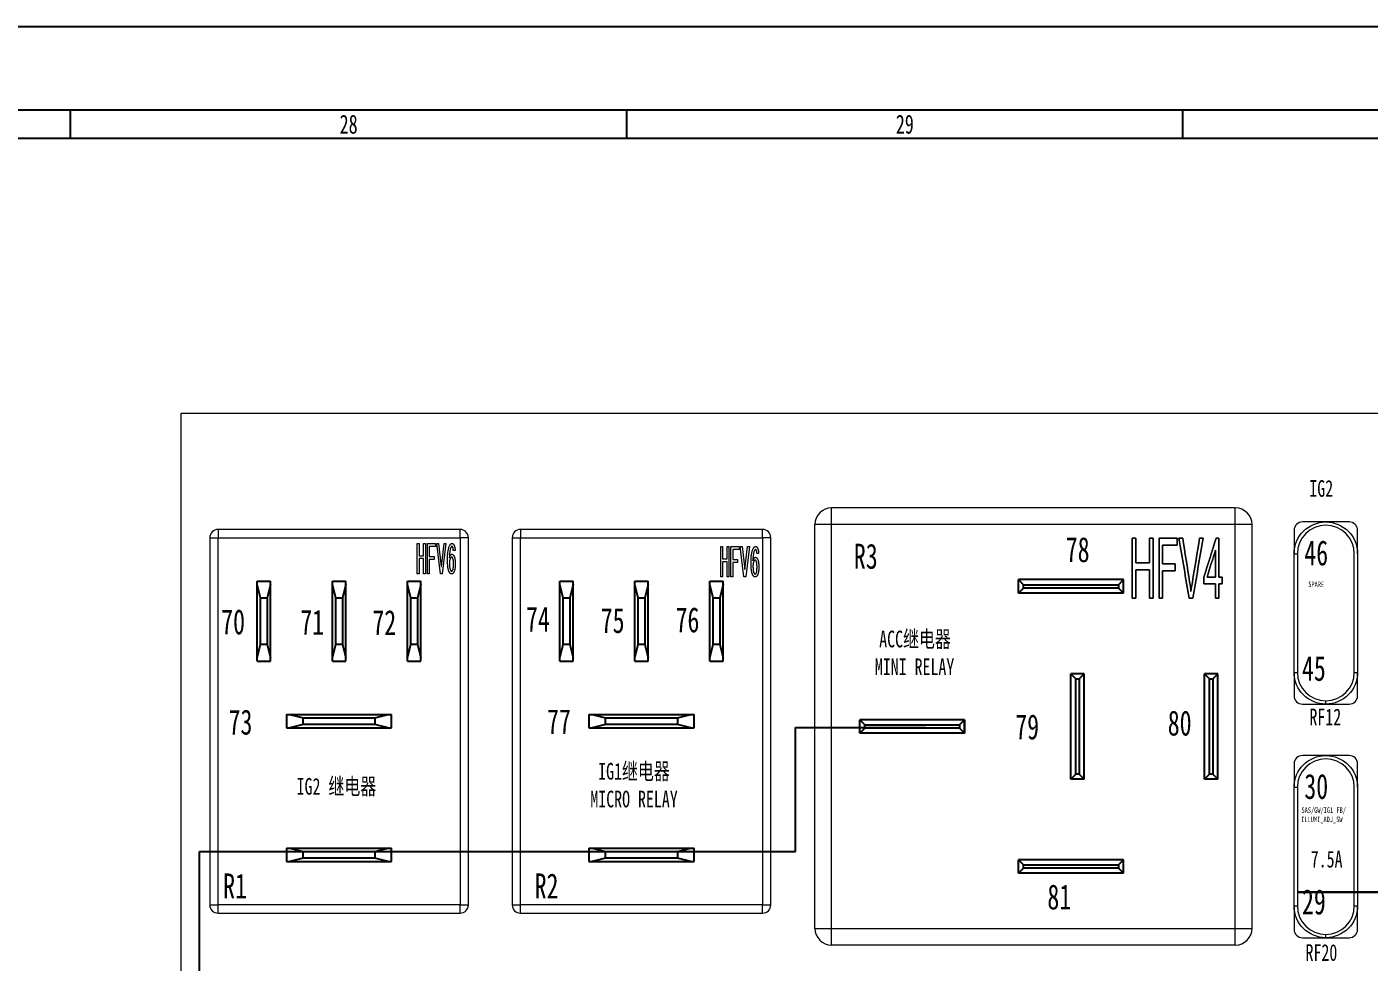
# Model space of a CAD drawing. Header units: inches. Extents: x 47316 to 59086, y 3141 to 11743.
# Drawn here: x 52960.1 to 53201.4, y 8905.3 to 9073.5 of the extents above; entities that cross this region are included whole.
import ezdxf

# ---------------------------------------------------------------- set-up
doc = ezdxf.new("R2010")
doc.units = ezdxf.units.IN
doc.header["$MEASUREMENT"] = 0
doc.layers.add('1', color=1, linetype='Continuous')
doc.styles.add('MtX_FangSong_GB2312', font='')
doc.styles.add('MtX_NSimSun', font='')
doc.styles.add('MtX_SimSun', font='')
doc.styles.add('MtX_SimSun_1_2', font='')
doc.styles.get('MtX_FangSong_GB2312').set_extended_font_data('FangSong_GB2312')
doc.styles.get('MtX_NSimSun').set_extended_font_data('NSimSun')
doc.styles.get('MtX_SimSun').set_extended_font_data('SimSun')
doc.styles.get('MtX_SimSun_1_2').set_extended_font_data('SimSun', bold=True)

msp = doc.modelspace()

# ---------------------------------------------------------------- linework, layer by layer
at = {"color": 0, "lineweight": -2}
for p, q in [((56191.93, 9073.45), (50247.93, 9073.45)), ((56067.93, 9058.45), (50267.93, 9058.45)), ((52967.93, 9053.45), (52967.93, 9058.45)), ((53067.93, 9053.45), (53067.93, 9058.45)), ((53167.93, 9053.45), (53167.93, 9058.45)), ((50267.93, 9053.45), (56171.93, 9053.45))]:
    msp.add_line(p, q, dxfattribs=at)
at = {"color": 0, "linetype": 'ByBlock', "lineweight": 18}
for p, q in [((52987.82, 9003.99), (53353.82, 9003.99)), ((52987.82, 8802.99), (52987.82, 9003.99)), ((53177.34, 8986.94), (53104.74, 8986.94)), ((53104.74, 8908.34), (53104.74, 8986.94)), ((53177.34, 8908.34), (53177.34, 8986.94)), ((52994.46, 8983.07), (52994.46, 8981.57)), ((53037.96, 8983.07), (52994.46, 8983.07)), ((53037.96, 8981.57), (53037.96, 8983.07)), ((53048.83, 8983.07), (53048.83, 8981.57)), ((53092.33, 8983.07), (53048.83, 8983.07)), ((53092.33, 8981.57), (53092.33, 8983.07)), ((53180.34, 8983.94), (53101.74, 8983.94)), ((53101.74, 8911.34), (53101.74, 8983.94)), ((53180.34, 8911.34), (53180.34, 8983.94)), ((53187.9, 8982.92), (53187.9, 8978.7)), ((53193.61, 8984.42), (53189.4, 8984.42)), ((53197.83, 8984.42), (53193.61, 8984.42)), ((53199.33, 8978.7), (53199.33, 8982.92)), ((52992.96, 8981.57), (52992.96, 8915.57)), ((52992.96, 8981.57), (52994.46, 8981.57)), ((52994.46, 8981.57), (53037.96, 8981.57)), ((52994.46, 8915.57), (52994.46, 8981.57)), ((53037.96, 8981.57), (53037.96, 8915.57)), ((53039.46, 8981.57), (53037.96, 8981.57)), ((53039.46, 8915.57), (53039.46, 8981.57)), ((53047.33, 8981.57), (53047.33, 8915.57)), ((53047.33, 8981.57), (53048.83, 8981.57)), ((53048.83, 8981.57), (53092.33, 8981.57)), ((53048.83, 8915.57), (53048.83, 8981.57)), ((53092.33, 8981.57), (53092.33, 8915.57)), ((53093.83, 8981.57), (53092.33, 8981.57)), ((53093.83, 8915.57), (53093.83, 8981.57)), ((53187.9, 8957.37), (53187.9, 8978.7)), ((53187.9, 8978.7), (53188.5, 8978.7)), ((53188.5, 8978.7), (53188.5, 8957.37)), ((53198.73, 8957.37), (53198.73, 8978.7)), ((53199.33, 8978.7), (53199.33, 8957.37)), ((53187.9, 8957.37), (53188.5, 8957.37)), ((53187.9, 8957.37), (53187.9, 8953.16)), ((53198.73, 8957.37), (53199.33, 8957.37)), ((53199.33, 8953.16), (53199.33, 8957.37)), ((53189.4, 8951.66), (53193.61, 8951.66)), ((53193.61, 8951.66), (53193.61, 8952.26)), ((53193.61, 8951.66), (53197.83, 8951.66)), ((53193.61, 8942.42), (53189.4, 8942.42)), ((53197.83, 8942.42), (53193.61, 8942.42)), ((53187.9, 8940.92), (53187.9, 8936.7)), ((53199.33, 8936.7), (53199.33, 8940.92)), ((53187.9, 8915.37), (53187.9, 8936.7)), ((53187.9, 8936.7), (53188.5, 8936.7)), ((53188.5, 8936.7), (53188.5, 8915.37)), ((53198.73, 8915.37), (53198.73, 8936.7)), ((53199.33, 8936.7), (53199.33, 8915.37)), ((52992.96, 8915.57), (52994.46, 8915.57)), ((52994.46, 8914.07), (52994.46, 8915.57)), ((53037.96, 8915.57), (52994.46, 8915.57)), ((53037.96, 8915.57), (53039.46, 8915.57)), ((53037.96, 8914.07), (53037.96, 8915.57)), ((53047.33, 8915.57), (53048.83, 8915.57)), ((53048.83, 8914.07), (53048.83, 8915.57)), ((53092.33, 8915.57), (53048.83, 8915.57)), ((53092.33, 8915.57), (53093.83, 8915.57)), ((53092.33, 8914.07), (53092.33, 8915.57)), ((53187.9, 8915.37), (53188.5, 8915.37)), ((53187.9, 8915.37), (53187.9, 8911.16)), ((53198.73, 8915.37), (53199.33, 8915.37)), ((53199.33, 8911.16), (53199.33, 8915.37)), ((52994.46, 8914.07), (53037.96, 8914.07)), ((53048.83, 8914.07), (53092.33, 8914.07)), ((53101.74, 8911.34), (53180.34, 8911.34)), ((53193.61, 8909.66), (53193.61, 8910.26)), ((53177.34, 8908.34), (53104.74, 8908.34)), ((53189.4, 8909.66), (53193.61, 8909.66)), ((53193.61, 8909.66), (53197.83, 8909.66))]:
    msp.add_line(p, q, dxfattribs=at)
at = {"color": 0, "linetype": 'Continuous'}
for p, q in [((53001.51, 8973.77), (53003.91, 8973.77)), ((53001.51, 8959.37), (53001.51, 8973.77)), ((53002.11, 8970.77), (53001.51, 8973.17)), ((53003.91, 8973.17), (53003.31, 8970.77)), ((53003.91, 8959.37), (53003.91, 8973.77)), ((53015.01, 8973.77), (53017.41, 8973.77)), ((53015.01, 8959.37), (53015.01, 8973.77)), ((53015.61, 8970.77), (53015.01, 8973.17)), ((53017.41, 8973.17), (53016.81, 8970.77)), ((53017.41, 8959.37), (53017.41, 8973.77)), ((53028.51, 8973.77), (53030.91, 8973.77)), ((53028.51, 8959.37), (53028.51, 8973.77)), ((53029.11, 8970.77), (53028.51, 8973.17)), ((53030.91, 8973.17), (53030.31, 8970.77)), ((53030.91, 8959.37), (53030.91, 8973.77)), ((53055.88, 8973.77), (53058.28, 8973.77)), ((53055.88, 8959.37), (53055.88, 8973.77)), ((53056.48, 8970.77), (53055.88, 8973.17)), ((53058.28, 8973.17), (53057.68, 8970.77)), ((53058.28, 8959.37), (53058.28, 8973.77)), ((53069.38, 8973.77), (53071.78, 8973.77)), ((53069.38, 8959.37), (53069.38, 8973.77)), ((53069.98, 8970.77), (53069.38, 8973.17)), ((53071.78, 8973.17), (53071.18, 8970.77)), ((53071.78, 8959.37), (53071.78, 8973.77)), ((53082.88, 8973.77), (53085.28, 8973.77)), ((53082.88, 8959.37), (53082.88, 8973.77)), ((53083.48, 8970.77), (53082.88, 8973.17)), ((53085.28, 8973.17), (53084.68, 8970.77)), ((53085.28, 8959.37), (53085.28, 8973.77)), ((53138.34, 8971.64), (53138.34, 8974.04)), ((53157.24, 8974.04), (53138.34, 8974.04)), ((53139.24, 8973.14), (53138.34, 8974.04)), ((53138.34, 8971.64), (53139.24, 8972.54)), ((53139.24, 8972.54), (53139.24, 8973.14)), ((53139.24, 8973.14), (53156.34, 8973.14)), ((53156.34, 8972.54), (53139.24, 8972.54)), ((53157.24, 8974.04), (53156.34, 8973.14)), ((53156.34, 8973.14), (53156.34, 8972.54)), ((53156.34, 8972.54), (53157.24, 8971.64)), ((53157.24, 8971.64), (53157.24, 8974.04)), ((53002.11, 8970.77), (53003.31, 8970.77)), ((53002.11, 8962.37), (53002.11, 8970.77)), ((53003.31, 8970.77), (53003.31, 8962.37)), ((53015.61, 8970.77), (53016.81, 8970.77)), ((53015.61, 8962.37), (53015.61, 8970.77)), ((53016.81, 8970.77), (53016.81, 8962.37)), ((53029.11, 8970.77), (53030.31, 8970.77)), ((53029.11, 8962.37), (53029.11, 8970.77)), ((53030.31, 8970.77), (53030.31, 8962.37)), ((53056.48, 8970.77), (53057.68, 8970.77)), ((53056.48, 8962.37), (53056.48, 8970.77)), ((53057.68, 8970.77), (53057.68, 8962.37)), ((53069.98, 8970.77), (53071.18, 8970.77)), ((53069.98, 8962.37), (53069.98, 8970.77)), ((53071.18, 8970.77), (53071.18, 8962.37)), ((53083.48, 8970.77), (53084.68, 8970.77)), ((53083.48, 8962.37), (53083.48, 8970.77)), ((53084.68, 8970.77), (53084.68, 8962.37)), ((53157.24, 8971.64), (53138.34, 8971.64)), ((53001.51, 8959.97), (53002.11, 8962.37)), ((53003.31, 8962.37), (53002.11, 8962.37)), ((53003.31, 8962.37), (53003.91, 8959.97)), ((53015.01, 8959.97), (53015.61, 8962.37)), ((53016.81, 8962.37), (53015.61, 8962.37)), ((53016.81, 8962.37), (53017.41, 8959.97)), ((53028.51, 8959.97), (53029.11, 8962.37)), ((53030.31, 8962.37), (53029.11, 8962.37)), ((53030.31, 8962.37), (53030.91, 8959.97)), ((53055.88, 8959.97), (53056.48, 8962.37)), ((53057.68, 8962.37), (53056.48, 8962.37)), ((53057.68, 8962.37), (53058.28, 8959.97)), ((53069.38, 8959.97), (53069.98, 8962.37)), ((53071.18, 8962.37), (53069.98, 8962.37)), ((53071.18, 8962.37), (53071.78, 8959.97)), ((53082.88, 8959.97), (53083.48, 8962.37)), ((53084.68, 8962.37), (53083.48, 8962.37)), ((53084.68, 8962.37), (53085.28, 8959.97)), ((53001.51, 8959.37), (53003.91, 8959.37)), ((53015.01, 8959.37), (53017.41, 8959.37)), ((53028.51, 8959.37), (53030.91, 8959.37)), ((53055.88, 8959.37), (53058.28, 8959.37)), ((53069.38, 8959.37), (53071.78, 8959.37)), ((53082.88, 8959.37), (53085.28, 8959.37)), ((53147.79, 8938.19), (53147.79, 8957.09)), ((53150.19, 8957.09), (53147.79, 8957.09)), ((53147.79, 8957.09), (53148.69, 8956.19)), ((53148.69, 8939.09), (53148.69, 8956.19)), ((53148.69, 8956.19), (53149.29, 8956.19)), ((53149.29, 8956.19), (53150.19, 8957.09)), ((53149.29, 8956.19), (53149.29, 8939.09)), ((53150.19, 8938.19), (53150.19, 8957.09)), ((53171.79, 8938.19), (53171.79, 8957.09)), ((53174.19, 8957.09), (53171.79, 8957.09)), ((53171.79, 8957.09), (53172.69, 8956.19)), ((53172.69, 8939.09), (53172.69, 8956.19)), ((53172.69, 8956.19), (53173.29, 8956.19)), ((53173.29, 8956.19), (53174.19, 8957.09)), ((53173.29, 8956.19), (53173.29, 8939.09)), ((53174.19, 8938.19), (53174.19, 8957.09)), ((53006.76, 8949.77), (53025.66, 8949.77)), ((53006.76, 8949.77), (53006.76, 8947.37)), ((53007.36, 8949.77), (53009.76, 8949.17)), ((53009.76, 8949.17), (53022.66, 8949.17)), ((53009.76, 8947.97), (53009.76, 8949.17)), ((53022.66, 8949.17), (53025.06, 8949.77)), ((53022.66, 8949.17), (53022.66, 8947.97)), ((53025.66, 8947.37), (53025.66, 8949.77)), ((53061.13, 8949.77), (53080.03, 8949.77)), ((53061.13, 8949.77), (53061.13, 8947.37)), ((53061.73, 8949.77), (53064.13, 8949.17)), ((53064.13, 8949.17), (53077.03, 8949.17)), ((53064.13, 8947.97), (53064.13, 8949.17)), ((53077.03, 8949.17), (53079.43, 8949.77)), ((53077.03, 8949.17), (53077.03, 8947.97)), ((53080.03, 8947.37), (53080.03, 8949.77)), ((53128.65, 8948.84), (53109.84, 8948.84)), ((53109.84, 8946.44), (53109.84, 8948.84)), ((53110.74, 8947.94), (53109.84, 8948.84)), ((53128.65, 8948.84), (53127.75, 8947.94)), ((53128.65, 8946.44), (53128.65, 8948.84)), ((53006.76, 8947.37), (53025.66, 8947.37)), ((53009.76, 8947.97), (53007.36, 8947.37)), ((53022.66, 8947.97), (53009.76, 8947.97)), ((53025.06, 8947.37), (53022.66, 8947.97)), ((53061.13, 8947.37), (53080.03, 8947.37)), ((53064.13, 8947.97), (53061.73, 8947.37)), ((53077.03, 8947.97), (53064.13, 8947.97)), ((53079.43, 8947.37), (53077.03, 8947.97)), ((53109.84, 8946.44), (53110.74, 8947.34)), ((53128.65, 8946.44), (53109.84, 8946.44)), ((53110.74, 8947.94), (53127.75, 8947.94)), ((53110.74, 8947.34), (53110.74, 8947.94)), ((53127.75, 8947.34), (53110.74, 8947.34)), ((53127.75, 8947.94), (53127.75, 8947.34)), ((53127.75, 8947.34), (53128.65, 8946.44)), ((53148.69, 8939.09), (53147.79, 8938.19)), ((53149.29, 8939.09), (53148.69, 8939.09)), ((53150.19, 8938.19), (53149.29, 8939.09)), ((53172.69, 8939.09), (53171.79, 8938.19)), ((53173.29, 8939.09), (53172.69, 8939.09)), ((53174.19, 8938.19), (53173.29, 8939.09)), ((53150.19, 8938.19), (53147.79, 8938.19)), ((53174.19, 8938.19), (53171.79, 8938.19)), ((53006.76, 8925.77), (53025.66, 8925.77)), ((53006.76, 8925.77), (53006.76, 8923.37)), ((53007.36, 8925.77), (53009.76, 8925.17)), ((53009.76, 8925.17), (53022.66, 8925.17)), ((53009.76, 8923.97), (53009.76, 8925.17)), ((53022.66, 8925.17), (53025.06, 8925.77)), ((53022.66, 8925.17), (53022.66, 8923.97)), ((53025.66, 8923.37), (53025.66, 8925.77)), ((53061.13, 8925.77), (53080.03, 8925.77)), ((53061.13, 8925.77), (53061.13, 8923.37)), ((53061.73, 8925.77), (53064.13, 8925.17)), ((53064.13, 8925.17), (53077.03, 8925.17)), ((53064.13, 8923.97), (53064.13, 8925.17)), ((53077.03, 8925.17), (53079.43, 8925.77)), ((53077.03, 8925.17), (53077.03, 8923.97)), ((53080.03, 8923.37), (53080.03, 8925.77)), ((53006.76, 8923.37), (53025.66, 8923.37)), ((53009.76, 8923.97), (53007.36, 8923.37)), ((53022.66, 8923.97), (53009.76, 8923.97)), ((53025.06, 8923.37), (53022.66, 8923.97)), ((53061.13, 8923.37), (53080.03, 8923.37)), ((53064.13, 8923.97), (53061.73, 8923.37)), ((53077.03, 8923.97), (53064.13, 8923.97)), ((53079.43, 8923.37), (53077.03, 8923.97)), ((53157.24, 8923.64), (53138.34, 8923.64)), ((53138.34, 8921.24), (53138.34, 8923.64)), ((53139.24, 8922.74), (53138.34, 8923.64)), ((53138.34, 8921.24), (53139.24, 8922.14)), ((53139.24, 8922.74), (53156.34, 8922.74)), ((53139.24, 8922.14), (53139.24, 8922.74)), ((53156.34, 8922.14), (53139.24, 8922.14)), ((53157.24, 8923.64), (53156.34, 8922.74)), ((53156.34, 8922.74), (53156.34, 8922.14)), ((53156.34, 8922.14), (53157.24, 8921.24)), ((53157.24, 8921.24), (53157.24, 8923.64)), ((53157.24, 8921.24), (53138.34, 8921.24))]:
    msp.add_line(p, q, dxfattribs=at)
at = {"color": 0}
for p, q in [((53128.65, 8948.84), (53128.65, 8946.44)), ((53098.27, 8925.16), (53098.27, 8947.48)), ((53098.27, 8947.48), (53121.68, 8947.48)), ((52991.09, 8856.39), (52991.09, 8925.16)), ((52991.09, 8925.16), (53098.27, 8925.16))]:
    msp.add_line(p, q, dxfattribs=at)
at = {"color": 0, "lineweight": 30}
msp.add_line((53188.5, 8917.86), (53301.24, 8917.87), dxfattribs=at)
at = {"color": 0, "linetype": 'ByBlock', "lineweight": 18}
for centre, radius, start, end in [((53104.74, 8983.94), 3, 90, 180), ((53177.34, 8983.94), 3, 0, 90), ((52994.46, 8981.57), 1.5, 90, 180), ((53037.96, 8981.57), 1.5, 0, 90), ((53048.83, 8981.57), 1.5, 90, 180), ((53092.33, 8981.57), 1.5, 0, 90), ((53189.4, 8982.92), 1.5, 90, 180), ((53193.61, 8978.7), 5.12, 0, 180), ((53197.83, 8982.92), 1.5, 0, 90), ((53193.61, 8957.37), 5.12, 180, 270), ((53193.61, 8957.37), 5.12, 270, 0), ((53189.4, 8953.16), 1.5, 180, 270), ((53197.83, 8953.16), 1.5, 270, 0), ((53189.4, 8940.92), 1.5, 90, 180), ((53193.61, 8936.7), 5.12, 0, 180), ((53197.83, 8940.92), 1.5, 0, 90), ((52994.46, 8915.57), 1.5, 180, 270), ((53037.96, 8915.57), 1.5, 270, 0), ((53048.83, 8915.57), 1.5, 180, 270), ((53092.33, 8915.57), 1.5, 270, 0), ((53193.61, 8915.37), 5.12, 180, 270), ((53193.61, 8915.37), 5.12, 270, 0), ((53104.74, 8911.34), 3, 180, 270), ((53177.34, 8911.34), 3, 270, 0), ((53189.4, 8911.16), 1.5, 180, 270), ((53197.83, 8911.16), 1.5, 270, 0)]:
    msp.add_arc(centre, radius, start, end, dxfattribs=at)
at = {"color": 0, "linetype": 'ByBlock', "lineweight": 18, "extrusion": (0, 0, -1)}
for centre, start, end in [((-53193.61, 8978.7), 0, 180), ((-53193.61, 8957.37), 270, 0), ((-53193.61, 8957.37), 180, 270), ((-53193.61, 8936.7), 0, 180), ((-53193.61, 8915.37), 270, 0), ((-53193.61, 8915.37), 180, 270)]:
    msp.add_arc(centre, 5.71, start, end, dxfattribs=at)
at = {"layer": '1', "color": 255, "linetype": 'Continuous', "lineweight": 13}
for p, q in [((53030.26, 8975.06), (53030.26, 8980.54)), ((53030.26, 8980.54), (53030.6, 8980.54)), ((53030.6, 8980.54), (53030.6, 8978.35)), ((53031.39, 8980.54), (53031.72, 8980.54)), ((53031.39, 8978.35), (53031.39, 8980.54)), ((53031.72, 8980.54), (53031.72, 8975.06)), ((53032.08, 8975.06), (53032.08, 8980.54)), ((53032.08, 8980.54), (53033.56, 8980.54)), ((53033.56, 8980.01), (53032.41, 8980.01)), ((53032.41, 8980.01), (53032.41, 8978.18)), ((53033.56, 8980.54), (53033.56, 8980.01)), ((53034.43, 8975.06), (53033.77, 8980.54)), ((53033.77, 8980.54), (53034.1, 8980.54)), ((53034.1, 8980.54), (53034.57, 8976.38)), ((53034.6, 8976.38), (53035.08, 8980.54)), ((53035.4, 8980.54), (53034.74, 8975.06)), ((53035.08, 8980.54), (53035.4, 8980.54)), ((53084.83, 8974.52), (53084.83, 8980)), ((53084.83, 8980), (53085.17, 8980)), ((53085.17, 8980), (53085.17, 8977.81)), ((53085.96, 8980), (53086.29, 8980)), ((53085.96, 8977.81), (53085.96, 8980)), ((53086.29, 8980), (53086.29, 8974.52)), ((53086.65, 8974.52), (53086.65, 8980)), ((53086.65, 8980), (53088.13, 8980)), ((53088.13, 8980), (53088.13, 8979.47)), ((53089, 8974.52), (53088.34, 8980)), ((53088.34, 8980), (53088.67, 8980)), ((53088.67, 8980), (53089.14, 8975.84)), ((53089.17, 8975.84), (53089.65, 8980)), ((53089.97, 8980), (53089.31, 8974.52)), ((53089.65, 8980), (53089.97, 8980)), ((53030.6, 8978.35), (53031.39, 8978.35)), ((53031.39, 8977.82), (53030.6, 8977.82)), ((53030.6, 8977.82), (53030.6, 8975.06)), ((53031.39, 8975.06), (53031.39, 8977.82)), ((53032.41, 8978.18), (53033.28, 8978.18)), ((53032.41, 8977.65), (53032.41, 8975.06)), ((53033.28, 8977.65), (53032.41, 8977.65)), ((53033.28, 8978.18), (53033.28, 8977.65)), ((53037.08, 8979.28), (53036.75, 8979.28)), ((53085.17, 8977.81), (53085.96, 8977.81)), ((53085.96, 8977.27), (53085.17, 8977.27)), ((53085.17, 8977.27), (53085.17, 8974.52)), ((53085.96, 8974.52), (53085.96, 8977.27)), ((53088.13, 8979.47), (53086.98, 8979.47)), ((53086.98, 8979.47), (53086.98, 8977.64)), ((53086.98, 8977.64), (53087.85, 8977.64)), ((53087.85, 8977.64), (53087.85, 8977.1)), ((53091.64, 8978.73), (53091.32, 8978.73)), ((53030.6, 8975.06), (53030.26, 8975.06)), ((53031.72, 8975.06), (53031.39, 8975.06)), ((53032.41, 8975.06), (53032.08, 8975.06)), ((53034.74, 8975.06), (53034.43, 8975.06)), ((53034.57, 8976.38), (53034.6, 8976.38)), ((53086.98, 8977.1), (53086.98, 8974.52)), ((53087.85, 8977.1), (53086.98, 8977.1)), ((53089.14, 8975.84), (53089.17, 8975.84)), ((53085.17, 8974.52), (53084.83, 8974.52)), ((53086.29, 8974.52), (53085.96, 8974.52)), ((53086.98, 8974.52), (53086.65, 8974.52)), ((53089.31, 8974.52), (53089, 8974.52))]:
    msp.add_line(p, q, dxfattribs=at)
for points, knots in [([(53035.7, 8977.73), (53035.7, 8977.87), (53035.7, 8978.13), (53035.72, 8978.5), (53035.75, 8978.85), (53035.8, 8979.17), (53035.85, 8979.47), (53035.92, 8979.74), (53036, 8979.99), (53036.07, 8980.13), (53036.11, 8980.21)], [0, 0, 0, 0, 0.159042, 0.30756, 0.446124, 0.57506, 0.694235, 0.804553, 0.906301, 1, 1, 1, 1]), ([(53036.32, 8979.84), (53036.3, 8979.8), (53036.25, 8979.7), (53036.2, 8979.54), (53036.16, 8979.34), (53036.12, 8979.12), (53036.09, 8978.87), (53036.06, 8978.59), (53036.04, 8978.29), (53036.03, 8978.07), (53036.02, 8977.96)], [0, 0, 0, 0, 0.076178, 0.165002, 0.268176, 0.385173, 0.516771, 0.66309, 0.823784, 1, 1, 1, 1]), ([(53036.11, 8980.21), (53036.12, 8980.23), (53036.15, 8980.28), (53036.19, 8980.35), (53036.24, 8980.41), (53036.29, 8980.46), (53036.35, 8980.5), (53036.41, 8980.52), (53036.47, 8980.54), (53036.51, 8980.54), (53036.53, 8980.54)], [0, 0, 0, 0, 0.158634, 0.303547, 0.435715, 0.558497, 0.67301, 0.78415, 0.891827, 1, 1, 1, 1]), ([(53036.51, 8980.01), (53036.5, 8980.01), (53036.46, 8980), (53036.4, 8979.97), (53036.36, 8979.91), (53036.33, 8979.87), (53036.32, 8979.84)], [0, 0, 0, 0, 0.202434, 0.422078, 0.684638, 1, 1, 1, 1]), ([(53036.65, 8979.9), (53036.64, 8979.91), (53036.63, 8979.94), (53036.59, 8979.98), (53036.56, 8980.01), (53036.53, 8980.01), (53036.51, 8980.01)], [0, 0, 0, 0, 0.303691, 0.560441, 0.782113, 1, 1, 1, 1]), ([(53036.53, 8980.54), (53036.55, 8980.54), (53036.58, 8980.54), (53036.63, 8980.53), (53036.68, 8980.51), (53036.72, 8980.48), (53036.76, 8980.44), (53036.8, 8980.4), (53036.83, 8980.35), (53036.85, 8980.31), (53036.87, 8980.29)], [0, 0, 0, 0, 0.114864, 0.227641, 0.339617, 0.456273, 0.577157, 0.707931, 0.847275, 1, 1, 1, 1]), ([(53036.75, 8979.28), (53036.75, 8979.31), (53036.75, 8979.38), (53036.75, 8979.47), (53036.74, 8979.56), (53036.73, 8979.64), (53036.72, 8979.72), (53036.7, 8979.78), (53036.68, 8979.84), (53036.66, 8979.88), (53036.65, 8979.9)], [0, 0, 0, 0, 0.161643, 0.311959, 0.450983, 0.580904, 0.699954, 0.80876, 0.908391, 1, 1, 1, 1]), ([(53036.87, 8980.29), (53036.88, 8980.26), (53036.91, 8980.19), (53036.96, 8980.08), (53036.99, 8979.96), (53037.02, 8979.84), (53037.04, 8979.71), (53037.06, 8979.57), (53037.07, 8979.43), (53037.07, 8979.33), (53037.08, 8979.28)], [0, 0, 0, 0, 0.107762, 0.218756, 0.335435, 0.456626, 0.583635, 0.715641, 0.854978, 1, 1, 1, 1]), ([(53090.27, 8977.19), (53090.27, 8977.32), (53090.27, 8977.58), (53090.29, 8977.96), (53090.32, 8978.31), (53090.37, 8978.63), (53090.42, 8978.93), (53090.49, 8979.2), (53090.57, 8979.44), (53090.64, 8979.59), (53090.68, 8979.66)], [0, 0, 0, 0, 0.159042, 0.30756, 0.446124, 0.57506, 0.694235, 0.804553, 0.906301, 1, 1, 1, 1]), ([(53090.68, 8979.66), (53090.69, 8979.69), (53090.72, 8979.74), (53090.76, 8979.81), (53090.81, 8979.87), (53090.86, 8979.92), (53090.92, 8979.95), (53090.98, 8979.98), (53091.04, 8980), (53091.08, 8980), (53091.1, 8980)], [0, 0, 0, 0, 0.158634, 0.303547, 0.435715, 0.558497, 0.67301, 0.78415, 0.891827, 1, 1, 1, 1]), ([(53091.1, 8980), (53091.11, 8980), (53091.15, 8980), (53091.2, 8979.99), (53091.24, 8979.96), (53091.29, 8979.94), (53091.33, 8979.9), (53091.37, 8979.86), (53091.4, 8979.8), (53091.42, 8979.77), (53091.43, 8979.75)], [0, 0, 0, 0, 0.114864, 0.227641, 0.339617, 0.456273, 0.577157, 0.707931, 0.847275, 1, 1, 1, 1]), ([(53091.43, 8979.75), (53091.45, 8979.71), (53091.48, 8979.64), (53091.52, 8979.53), (53091.56, 8979.42), (53091.59, 8979.29), (53091.61, 8979.16), (53091.63, 8979.03), (53091.64, 8978.88), (53091.64, 8978.78), (53091.64, 8978.73)], [0, 0, 0, 0, 0.107762, 0.218756, 0.335435, 0.456626, 0.583635, 0.715641, 0.854978, 1, 1, 1, 1]), ([(53035.99, 8975.46), (53035.98, 8975.48), (53035.96, 8975.54), (53035.92, 8975.62), (53035.89, 8975.72), (53035.86, 8975.82), (53035.84, 8975.93), (53035.81, 8976.06), (53035.79, 8976.18), (53035.77, 8976.32), (53035.75, 8976.47), (53035.74, 8976.62), (53035.73, 8976.79), (53035.72, 8976.96), (53035.71, 8977.14), (53035.7, 8977.33), (53035.7, 8977.53), (53035.7, 8977.66), (53035.7, 8977.73)], [0, 0, 0, 0, 0.037089, 0.077318, 0.120903, 0.167121, 0.217154, 0.270417, 0.327506, 0.387571, 0.451538, 0.518943, 0.589862, 0.664764, 0.743216, 0.824783, 0.91082, 1, 1, 1, 1]), ([(53036.02, 8977.96), (53036.04, 8978.01), (53036.07, 8978.1), (53036.12, 8978.24), (53036.18, 8978.35), (53036.23, 8978.44), (53036.3, 8978.51), (53036.36, 8978.56), (53036.43, 8978.6), (53036.48, 8978.6), (53036.5, 8978.6)], [0, 0, 0, 0, 0.188402, 0.354694, 0.499677, 0.627283, 0.73742, 0.832378, 0.918336, 1, 1, 1, 1]), ([(53036.22, 8977.9), (53036.21, 8977.87), (53036.18, 8977.81), (53036.14, 8977.72), (53036.11, 8977.62), (53036.09, 8977.51), (53036.07, 8977.39), (53036.06, 8977.27), (53036.05, 8977.14), (53036.05, 8977.05), (53036.05, 8977)], [0, 0, 0, 0, 0.103989, 0.21317, 0.328129, 0.449132, 0.575966, 0.709866, 0.851076, 1, 1, 1, 1]), ([(53036.44, 8978.1), (53036.42, 8978.1), (53036.38, 8978.09), (53036.32, 8978.05), (53036.26, 8977.98), (53036.24, 8977.93), (53036.22, 8977.9)], [0, 0, 0, 0, 0.199844, 0.419038, 0.680078, 1, 1, 1, 1]), ([(53036.64, 8977.93), (53036.63, 8977.95), (53036.6, 8978), (53036.55, 8978.06), (53036.5, 8978.09), (53036.46, 8978.1), (53036.44, 8978.1)], [0, 0, 0, 0, 0.315362, 0.577922, 0.797566, 1, 1, 1, 1]), ([(53036.5, 8978.6), (53036.52, 8978.6), (53036.55, 8978.6), (53036.6, 8978.58), (53036.65, 8978.56), (53036.7, 8978.52), (53036.75, 8978.47), (53036.8, 8978.41), (53036.84, 8978.34), (53036.87, 8978.29), (53036.88, 8978.27)], [0, 0, 0, 0, 0.098071, 0.198084, 0.302914, 0.415724, 0.541317, 0.678783, 0.831464, 1, 1, 1, 1]), ([(53036.78, 8976.89), (53036.78, 8976.95), (53036.78, 8977.07), (53036.77, 8977.23), (53036.76, 8977.39), (53036.75, 8977.52), (53036.73, 8977.65), (53036.7, 8977.75), (53036.68, 8977.85), (53036.65, 8977.9), (53036.64, 8977.93)], [0, 0, 0, 0, 0.172427, 0.331159, 0.475411, 0.606298, 0.724053, 0.828031, 0.919663, 1, 1, 1, 1]), ([(53036.88, 8978.27), (53036.9, 8978.23), (53036.94, 8978.14), (53036.98, 8978.01), (53037.02, 8977.86), (53037.05, 8977.69), (53037.08, 8977.51), (53037.09, 8977.32), (53037.1, 8977.11), (53037.1, 8976.96), (53037.1, 8976.89)], [0, 0, 0, 0, 0.0931, 0.194668, 0.304697, 0.423715, 0.552237, 0.691198, 0.840133, 1, 1, 1, 1]), ([(53090.89, 8979.3), (53090.87, 8979.25), (53090.82, 8979.16), (53090.77, 8978.99), (53090.73, 8978.8), (53090.69, 8978.58), (53090.66, 8978.33), (53090.63, 8978.05), (53090.61, 8977.74), (53090.6, 8977.53), (53090.59, 8977.41)], [0, 0, 0, 0, 0.076178, 0.165002, 0.268176, 0.385173, 0.516771, 0.66309, 0.823784, 1, 1, 1, 1]), ([(53090.59, 8977.41), (53090.61, 8977.46), (53090.64, 8977.56), (53090.69, 8977.69), (53090.75, 8977.8), (53090.8, 8977.9), (53090.87, 8977.97), (53090.93, 8978.02), (53091, 8978.05), (53091.05, 8978.06), (53091.07, 8978.06)], [0, 0, 0, 0, 0.188402, 0.354694, 0.499677, 0.627283, 0.73742, 0.832378, 0.918336, 1, 1, 1, 1]), ([(53090.79, 8977.36), (53090.77, 8977.33), (53090.75, 8977.27), (53090.71, 8977.17), (53090.68, 8977.07), (53090.66, 8976.96), (53090.64, 8976.85), (53090.63, 8976.72), (53090.62, 8976.59), (53090.62, 8976.5), (53090.62, 8976.46)], [0, 0, 0, 0, 0.103989, 0.21317, 0.328129, 0.449132, 0.575966, 0.709866, 0.851076, 1, 1, 1, 1]), ([(53091.01, 8977.55), (53090.99, 8977.55), (53090.95, 8977.55), (53090.89, 8977.5), (53090.83, 8977.44), (53090.8, 8977.39), (53090.79, 8977.36)], [0, 0, 0, 0, 0.199844, 0.419038, 0.680078, 1, 1, 1, 1]), ([(53091.08, 8979.47), (53091.06, 8979.46), (53091.03, 8979.46), (53090.97, 8979.42), (53090.92, 8979.37), (53090.9, 8979.32), (53090.89, 8979.3)], [0, 0, 0, 0, 0.202434, 0.422078, 0.684638, 1, 1, 1, 1]), ([(53091.21, 8977.38), (53091.2, 8977.41), (53091.17, 8977.46), (53091.12, 8977.51), (53091.07, 8977.55), (53091.03, 8977.55), (53091.01, 8977.55)], [0, 0, 0, 0, 0.315362, 0.577922, 0.797566, 1, 1, 1, 1]), ([(53091.07, 8978.06), (53091.09, 8978.06), (53091.12, 8978.06), (53091.17, 8978.04), (53091.22, 8978.01), (53091.27, 8977.98), (53091.32, 8977.93), (53091.36, 8977.87), (53091.41, 8977.8), (53091.43, 8977.75), (53091.45, 8977.72)], [0, 0, 0, 0, 0.098071, 0.198084, 0.302914, 0.415724, 0.541317, 0.678783, 0.831464, 1, 1, 1, 1]), ([(53091.22, 8979.35), (53091.21, 8979.37), (53091.2, 8979.4), (53091.16, 8979.44), (53091.12, 8979.46), (53091.1, 8979.46), (53091.08, 8979.47)], [0, 0, 0, 0, 0.303691, 0.560441, 0.782113, 1, 1, 1, 1]), ([(53091.35, 8976.34), (53091.35, 8976.41), (53091.35, 8976.52), (53091.34, 8976.69), (53091.33, 8976.84), (53091.32, 8976.98), (53091.3, 8977.1), (53091.27, 8977.21), (53091.25, 8977.3), (53091.22, 8977.36), (53091.21, 8977.38)], [0, 0, 0, 0, 0.172427, 0.331159, 0.475411, 0.606298, 0.724053, 0.828031, 0.919663, 1, 1, 1, 1]), ([(53091.32, 8978.73), (53091.32, 8978.77), (53091.32, 8978.83), (53091.32, 8978.93), (53091.31, 8979.02), (53091.3, 8979.1), (53091.28, 8979.17), (53091.27, 8979.24), (53091.25, 8979.3), (53091.23, 8979.34), (53091.22, 8979.35)], [0, 0, 0, 0, 0.161643, 0.311959, 0.450983, 0.580904, 0.699954, 0.80876, 0.908391, 1, 1, 1, 1]), ([(53091.45, 8977.72), (53091.47, 8977.68), (53091.51, 8977.6), (53091.55, 8977.46), (53091.59, 8977.31), (53091.62, 8977.15), (53091.64, 8976.97), (53091.66, 8976.77), (53091.67, 8976.56), (53091.67, 8976.42), (53091.67, 8976.34)], [0, 0, 0, 0, 0.0931, 0.194668, 0.304697, 0.423715, 0.552237, 0.691198, 0.840133, 1, 1, 1, 1]), ([(53036.43, 8975.06), (53036.41, 8975.07), (53036.37, 8975.07), (53036.31, 8975.09), (53036.25, 8975.12), (53036.2, 8975.16), (53036.14, 8975.22), (53036.09, 8975.29), (53036.04, 8975.37), (53036.01, 8975.42), (53035.99, 8975.46)], [0, 0, 0, 0, 0.097077, 0.195094, 0.298911, 0.412404, 0.538164, 0.677061, 0.83022, 1, 1, 1, 1]), ([(53036.05, 8977), (53036.05, 8976.93), (53036.05, 8976.8), (53036.06, 8976.6), (53036.08, 8976.42), (53036.1, 8976.25), (53036.13, 8976.1), (53036.16, 8975.97), (53036.2, 8975.85), (53036.23, 8975.77), (53036.25, 8975.74)], [0, 0, 0, 0, 0.163056, 0.314967, 0.455122, 0.584465, 0.703508, 0.811566, 0.910341, 1, 1, 1, 1]), ([(53036.25, 8975.74), (53036.26, 8975.71), (53036.29, 8975.67), (53036.33, 8975.61), (53036.39, 8975.57), (53036.43, 8975.57), (53036.44, 8975.57)], [0, 0, 0, 0, 0.315617, 0.57556, 0.797402, 1, 1, 1, 1]), ([(53036.87, 8975.4), (53036.85, 8975.37), (53036.82, 8975.32), (53036.78, 8975.25), (53036.73, 8975.2), (53036.67, 8975.15), (53036.62, 8975.11), (53036.56, 8975.08), (53036.49, 8975.07), (53036.45, 8975.07), (53036.43, 8975.06)], [0, 0, 0, 0, 0.154014, 0.297138, 0.427932, 0.549795, 0.666076, 0.775956, 0.886767, 1, 1, 1, 1]), ([(53036.44, 8975.57), (53036.46, 8975.57), (53036.5, 8975.58), (53036.56, 8975.62), (53036.61, 8975.68), (53036.64, 8975.74), (53036.65, 8975.76)], [0, 0, 0, 0, 0.187645, 0.404089, 0.668919, 1, 1, 1, 1]), ([(53036.65, 8975.76), (53036.67, 8975.79), (53036.69, 8975.84), (53036.71, 8975.94), (53036.73, 8976.05), (53036.75, 8976.18), (53036.77, 8976.33), (53036.77, 8976.5), (53036.78, 8976.69), (53036.78, 8976.82), (53036.78, 8976.89)], [0, 0, 0, 0, 0.069309, 0.153628, 0.253372, 0.369799, 0.502057, 0.651386, 0.817044, 1, 1, 1, 1]), ([(53037.1, 8976.89), (53037.1, 8976.81), (53037.1, 8976.65), (53037.09, 8976.42), (53037.07, 8976.21), (53037.05, 8976.02), (53037.01, 8975.84), (53036.97, 8975.68), (53036.93, 8975.53), (53036.89, 8975.44), (53036.87, 8975.4)], [0, 0, 0, 0, 0.160922, 0.311022, 0.450557, 0.57973, 0.698842, 0.807781, 0.908026, 1, 1, 1, 1]), ([(53090.56, 8974.91), (53090.55, 8974.94), (53090.53, 8974.99), (53090.49, 8975.08), (53090.46, 8975.17), (53090.43, 8975.28), (53090.41, 8975.39), (53090.38, 8975.51), (53090.36, 8975.64), (53090.34, 8975.78), (53090.32, 8975.92), (53090.31, 8976.08), (53090.3, 8976.24), (53090.29, 8976.42), (53090.28, 8976.6), (53090.27, 8976.79), (53090.27, 8976.98), (53090.27, 8977.12), (53090.27, 8977.19)], [0, 0, 0, 0, 0.037089, 0.077318, 0.120903, 0.167121, 0.217154, 0.270417, 0.327506, 0.387571, 0.451538, 0.518943, 0.589862, 0.664764, 0.743216, 0.824783, 0.91082, 1, 1, 1, 1]), ([(53091, 8974.52), (53090.98, 8974.52), (53090.94, 8974.52), (53090.88, 8974.54), (53090.82, 8974.57), (53090.77, 8974.62), (53090.71, 8974.67), (53090.66, 8974.74), (53090.61, 8974.82), (53090.58, 8974.88), (53090.56, 8974.91)], [0, 0, 0, 0, 0.097077, 0.195094, 0.298911, 0.412404, 0.538164, 0.677061, 0.83022, 1, 1, 1, 1]), ([(53090.62, 8976.46), (53090.62, 8976.39), (53090.62, 8976.25), (53090.63, 8976.06), (53090.65, 8975.88), (53090.67, 8975.71), (53090.69, 8975.56), (53090.73, 8975.42), (53090.77, 8975.3), (53090.8, 8975.23), (53090.82, 8975.19)], [0, 0, 0, 0, 0.163056, 0.314967, 0.455122, 0.584465, 0.703508, 0.811566, 0.910341, 1, 1, 1, 1]), ([(53090.82, 8975.19), (53090.83, 8975.17), (53090.85, 8975.12), (53090.9, 8975.07), (53090.96, 8975.03), (53090.99, 8975.03), (53091.01, 8975.02)], [0, 0, 0, 0, 0.315617, 0.57556, 0.797402, 1, 1, 1, 1]), ([(53091.43, 8974.85), (53091.42, 8974.83), (53091.39, 8974.78), (53091.35, 8974.71), (53091.3, 8974.65), (53091.24, 8974.6), (53091.19, 8974.57), (53091.13, 8974.54), (53091.06, 8974.52), (53091.02, 8974.52), (53091, 8974.52)], [0, 0, 0, 0, 0.154014, 0.297138, 0.427932, 0.549795, 0.666076, 0.775956, 0.886767, 1, 1, 1, 1]), ([(53091.01, 8975.02), (53091.03, 8975.03), (53091.07, 8975.03), (53091.13, 8975.07), (53091.18, 8975.14), (53091.21, 8975.19), (53091.22, 8975.22)], [0, 0, 0, 0, 0.187645, 0.404089, 0.668919, 1, 1, 1, 1]), ([(53091.22, 8975.22), (53091.23, 8975.24), (53091.26, 8975.3), (53091.28, 8975.39), (53091.3, 8975.5), (53091.32, 8975.63), (53091.33, 8975.78), (53091.34, 8975.95), (53091.35, 8976.14), (53091.35, 8976.28), (53091.35, 8976.34)], [0, 0, 0, 0, 0.069309, 0.153628, 0.253372, 0.369799, 0.502057, 0.651386, 0.817044, 1, 1, 1, 1]), ([(53091.67, 8976.34), (53091.67, 8976.26), (53091.67, 8976.11), (53091.66, 8975.88), (53091.64, 8975.67), (53091.62, 8975.47), (53091.58, 8975.29), (53091.54, 8975.13), (53091.5, 8974.99), (53091.45, 8974.9), (53091.43, 8974.85)], [0, 0, 0, 0, 0.160922, 0.311022, 0.450557, 0.57973, 0.698842, 0.807781, 0.908026, 1, 1, 1, 1])]:
    msp.add_open_spline(points, degree=3, knots=knots, dxfattribs=at)
at = {"layer": '1', "color": 7, "linetype": 'Continuous', "lineweight": 18}
for points, knots in [([(53159.44, 8970.7), (53159.22, 8970.7), (53159.01, 8970.7), (53158.8, 8970.7), (53158.8, 8974.3), (53158.8, 8977.9), (53158.8, 8981.5), (53159.01, 8981.5), (53159.22, 8981.5), (53159.44, 8981.5), (53159.44, 8980.03), (53159.44, 8978.55), (53159.44, 8977.07), (53160.26, 8977.07), (53161.09, 8977.07), (53161.92, 8977.07), (53161.92, 8978.55), (53161.92, 8980.03), (53161.92, 8981.5), (53162.13, 8981.5), (53162.34, 8981.5), (53162.55, 8981.5), (53162.55, 8977.9), (53162.55, 8974.3), (53162.55, 8970.7), (53162.34, 8970.7), (53162.13, 8970.7), (53161.92, 8970.7), (53161.92, 8972.4), (53161.92, 8974.1), (53161.92, 8975.79), (53161.09, 8975.79), (53160.26, 8975.79), (53159.44, 8975.79), (53159.44, 8974.1), (53159.44, 8972.4), (53159.44, 8970.7)], [0, 0, 0, 0, 0.013147, 0.013147, 0.013147, 0.237482, 0.237482, 0.237482, 0.25063, 0.25063, 0.25063, 0.34274, 0.34274, 0.34274, 0.394289, 0.394289, 0.394289, 0.486399, 0.486399, 0.486399, 0.499546, 0.499546, 0.499546, 0.723881, 0.723881, 0.723881, 0.737029, 0.737029, 0.737029, 0.84274, 0.84274, 0.84274, 0.894289, 0.894289, 0.894289, 1, 1, 1, 1]), ([(53164.27, 8970.7), (53164.06, 8970.7), (53163.85, 8970.7), (53163.64, 8970.7), (53163.64, 8974.3), (53163.64, 8977.9), (53163.64, 8981.5), (53164.71, 8981.5), (53165.78, 8981.5), (53166.86, 8981.5), (53166.86, 8981.08), (53166.86, 8980.66), (53166.86, 8980.23), (53165.99, 8980.23), (53165.13, 8980.23), (53164.27, 8980.23), (53164.27, 8979.12), (53164.27, 8978), (53164.27, 8976.89), (53165.01, 8976.89), (53165.76, 8976.89), (53166.51, 8976.89), (53166.51, 8976.46), (53166.51, 8976.04), (53166.51, 8975.61), (53165.76, 8975.61), (53165.01, 8975.61), (53164.27, 8975.61), (53164.27, 8973.98), (53164.27, 8972.34), (53164.27, 8970.7)], [0, 0, 0, 0, 0.019421, 0.019421, 0.019421, 0.351435, 0.351435, 0.351435, 0.450491, 0.450491, 0.450491, 0.489646, 0.489646, 0.489646, 0.569282, 0.569282, 0.569282, 0.672139, 0.672139, 0.672139, 0.741069, 0.741069, 0.741069, 0.780224, 0.780224, 0.780224, 0.849154, 0.849154, 0.849154, 1, 1, 1, 1]), ([(53169.69, 8970.7), (53169.48, 8970.7), (53169.26, 8970.7), (53169.04, 8970.7), (53168.43, 8974.3), (53167.81, 8977.9), (53167.19, 8981.5), (53167.42, 8981.5), (53167.65, 8981.5), (53167.88, 8981.5), (53168.29, 8978.89), (53168.71, 8976.27), (53169.22, 8973.03), (53169.3, 8972.44), (53169.37, 8971.89), (53169.44, 8972.48), (53169.53, 8973.07), (53170.06, 8976.27), (53170.49, 8978.89), (53170.92, 8981.5), (53171.13, 8981.5), (53171.35, 8981.5), (53171.56, 8981.5), (53170.94, 8977.9), (53170.32, 8974.3), (53169.69, 8970.7)], [0, 0, 0, 0, 0.014859, 0.014859, 0.014859, 0.266273, 0.266273, 0.266273, 0.281973, 0.281973, 0.281973, 0.464246, 0.464246, 0.507964, 0.507964, 0.507964, 0.549188, 0.549188, 0.732361, 0.732361, 0.732361, 0.747239, 0.747239, 0.747239, 1, 1, 1, 1]), ([(53167.88, 8981.5), (53168.29, 8978.89), (53168.71, 8976.27), (53169.22, 8973.03), (53169.3, 8972.44), (53169.37, 8971.89)], [0, 0, 0, 0, 0.806552, 0.806552, 1, 1, 1, 1]), ([(53169.37, 8971.89), (53169.44, 8972.48), (53169.53, 8973.07), (53170.06, 8976.27), (53170.49, 8978.89), (53170.92, 8981.5)], [0, 0, 0, 0, 0.183714, 0.183714, 1, 1, 1, 1]), ([(53174.36, 8970.7), (53174.16, 8970.7), (53173.97, 8970.7), (53173.77, 8970.7), (53173.77, 8971.57), (53173.77, 8972.43), (53173.77, 8973.29), (53173.08, 8973.29), (53172.39, 8973.29), (53171.7, 8973.29), (53171.7, 8973.7), (53171.7, 8974.1), (53171.7, 8974.51), (53172.43, 8976.84), (53173.15, 8979.17), (53173.88, 8981.5), (53174.04, 8981.5), (53174.2, 8981.5), (53174.36, 8981.5), (53174.36, 8979.17), (53174.36, 8976.84), (53174.36, 8974.51), (53174.57, 8974.51), (53174.79, 8974.51), (53175, 8974.51), (53175, 8974.1), (53175, 8973.7), (53175, 8973.29), (53174.79, 8973.29), (53174.57, 8973.29), (53174.36, 8973.29), (53174.36, 8972.43), (53174.36, 8971.57), (53174.36, 8970.7)], [0, 0, 0, 0, 0.02225, 0.02225, 0.02225, 0.120355, 0.120355, 0.120355, 0.198973, 0.198973, 0.198973, 0.245091, 0.245091, 0.245091, 0.523164, 0.523164, 0.523164, 0.541335, 0.541335, 0.541335, 0.806827, 0.806827, 0.806827, 0.831302, 0.831302, 0.831302, 0.87742, 0.87742, 0.87742, 0.901895, 0.901895, 0.901895, 1, 1, 1, 1]), ([(53172.28, 8974.51), (53172.77, 8974.51), (53173.27, 8974.51), (53173.77, 8974.51), (53173.77, 8976.13), (53173.77, 8977.75), (53173.77, 8979.37), (53173.27, 8977.75), (53172.77, 8976.13), (53172.28, 8974.51)], [0, 0, 0, 0, 0.130547, 0.130547, 0.130547, 0.555473, 0.555473, 0.555473, 1, 1, 1, 1])]:
    msp.add_open_spline(points, degree=3, knots=knots, dxfattribs=at)
for points in [[(53158.8, 8981.5), (53159.01, 8981.5), (53159.22, 8981.5), (53159.44, 8981.5)], [(53158.8, 8970.7), (53158.8, 8974.3), (53158.8, 8977.9), (53158.8, 8981.5)], [(53159.44, 8981.5), (53159.44, 8980.03), (53159.44, 8978.55), (53159.44, 8977.07)], [(53161.92, 8981.5), (53162.13, 8981.5), (53162.34, 8981.5), (53162.55, 8981.5)], [(53161.92, 8977.07), (53161.92, 8978.55), (53161.92, 8980.03), (53161.92, 8981.5)], [(53162.55, 8981.5), (53162.55, 8977.9), (53162.55, 8974.3), (53162.55, 8970.7)], [(53163.64, 8981.5), (53164.71, 8981.5), (53165.78, 8981.5), (53166.86, 8981.5)], [(53163.64, 8970.7), (53163.64, 8974.3), (53163.64, 8977.9), (53163.64, 8981.5)], [(53164.27, 8980.23), (53164.27, 8979.12), (53164.27, 8978), (53164.27, 8976.89)], [(53166.86, 8980.23), (53165.99, 8980.23), (53165.13, 8980.23), (53164.27, 8980.23)], [(53166.86, 8981.5), (53166.86, 8981.08), (53166.86, 8980.66), (53166.86, 8980.23)], [(53167.19, 8981.5), (53167.42, 8981.5), (53167.65, 8981.5), (53167.88, 8981.5)], [(53169.04, 8970.7), (53168.43, 8974.3), (53167.81, 8977.9), (53167.19, 8981.5)], [(53171.56, 8981.5), (53170.94, 8977.9), (53170.32, 8974.3), (53169.69, 8970.7)], [(53170.92, 8981.5), (53171.13, 8981.5), (53171.35, 8981.5), (53171.56, 8981.5)], [(53171.7, 8974.51), (53172.43, 8976.84), (53173.15, 8979.17), (53173.88, 8981.5)], [(53173.88, 8981.5), (53174.04, 8981.5), (53174.2, 8981.5), (53174.36, 8981.5)], [(53174.36, 8981.5), (53174.36, 8979.17), (53174.36, 8976.84), (53174.36, 8974.51)], [(53173.77, 8979.37), (53173.27, 8977.75), (53172.77, 8976.13), (53172.28, 8974.51)], [(53173.77, 8974.51), (53173.77, 8976.13), (53173.77, 8977.75), (53173.77, 8979.37)], [(53159.44, 8977.07), (53160.26, 8977.07), (53161.09, 8977.07), (53161.92, 8977.07)], [(53159.44, 8975.79), (53159.44, 8974.1), (53159.44, 8972.4), (53159.44, 8970.7)], [(53161.92, 8975.79), (53161.09, 8975.79), (53160.26, 8975.79), (53159.44, 8975.79)], [(53161.92, 8970.7), (53161.92, 8972.4), (53161.92, 8974.1), (53161.92, 8975.79)], [(53164.27, 8976.89), (53165.01, 8976.89), (53165.76, 8976.89), (53166.51, 8976.89)], [(53164.27, 8975.61), (53164.27, 8973.98), (53164.27, 8972.34), (53164.27, 8970.7)], [(53166.51, 8975.61), (53165.76, 8975.61), (53165.01, 8975.61), (53164.27, 8975.61)], [(53166.51, 8976.89), (53166.51, 8976.46), (53166.51, 8976.04), (53166.51, 8975.61)], [(53171.7, 8973.29), (53171.7, 8973.7), (53171.7, 8974.1), (53171.7, 8974.51)], [(53173.77, 8973.29), (53173.08, 8973.29), (53172.39, 8973.29), (53171.7, 8973.29)], [(53172.28, 8974.51), (53172.77, 8974.51), (53173.27, 8974.51), (53173.77, 8974.51)], [(53173.77, 8970.7), (53173.77, 8971.57), (53173.77, 8972.43), (53173.77, 8973.29)], [(53174.36, 8974.51), (53174.57, 8974.51), (53174.79, 8974.51), (53175, 8974.51)], [(53174.36, 8973.29), (53174.36, 8972.43), (53174.36, 8971.57), (53174.36, 8970.7)], [(53175, 8973.29), (53174.79, 8973.29), (53174.57, 8973.29), (53174.36, 8973.29)], [(53175, 8974.51), (53175, 8974.1), (53175, 8973.7), (53175, 8973.29)], [(53159.44, 8970.7), (53159.22, 8970.7), (53159.01, 8970.7), (53158.8, 8970.7)], [(53162.55, 8970.7), (53162.34, 8970.7), (53162.13, 8970.7), (53161.92, 8970.7)], [(53164.27, 8970.7), (53164.06, 8970.7), (53163.85, 8970.7), (53163.64, 8970.7)], [(53169.69, 8970.7), (53169.48, 8970.7), (53169.26, 8970.7), (53169.04, 8970.7)], [(53174.36, 8970.7), (53174.16, 8970.7), (53173.97, 8970.7), (53173.77, 8970.7)]]:
    msp.add_open_spline(points, degree=3, dxfattribs=at)

# ---------------------------------------------------------------- texts
at = {"color": 0, "lineweight": -2, "style": 'MtX_FangSong_GB2312', "width": 0.7}
for s, p in [('28', (53016.31, 9054.25)), ('29', (53116.3, 9054.25))]:
    msp.add_text(s, height=3.4, dxfattribs=at).set_placement(p)
at = {"color": 0, "linetype": 'ByBlock', "lineweight": 18, "width": 0.7}
for s, height, style, p in [('IG2', 3, 'MtX_SimSun', (53190.65, 8988.95)), ('R3', 4.5, 'MtX_SimSun', (53108.76, 8976)), ('78', 4.5, 'MtX_SimSun_1_2', (53146.85, 8977.2)), (' 46', 4.5, 'MtX_SimSun_1_2', (53187.6, 8976.61)), ('70', 4.5, 'MtX_SimSun_1_2', (52995.01, 8964.21)), ('71', 4.5, 'MtX_SimSun_1_2', (53009.23, 8964.13)), ('72', 4.5, 'MtX_SimSun_1_2', (53022.19, 8964.07)), ('74', 4.5, 'MtX_SimSun_1_2', (53049.81, 8964.7)), ('75', 4.5, 'MtX_SimSun_1_2', (53063.25, 8964.45)), ('76', 4.5, 'MtX_SimSun_1_2', (53076.7, 8964.57)), ('ACC继电器', 3, 'MtX_SimSun', (53113.31, 8961.87)), ('MINI RELAY', 3, 'MtX_SimSun', (53112.53, 8956.87)), (' 45', 4.5, 'MtX_SimSun_1_2', (53187.18, 8955.85)), ('RF12', 3, 'MtX_SimSun', (53190.66, 8947.85)), ('73', 4.5, 'MtX_SimSun_1_2', (52996.34, 8946.18)), ('77', 4.5, 'MtX_SimSun_1_2', (53053.6, 8946.26)), ('79', 4.5, 'MtX_SimSun_1_2', (53137.77, 8945.32)), ('80', 4.5, 'MtX_SimSun_1_2', (53165.19, 8946.01)), ('IG1继电器', 3, 'MtX_SimSun', (53062.78, 8938.09)), ('IG2 继电器', 3, 'MtX_SimSun', (53008.58, 8935.38)), (' 30', 4.5, 'MtX_SimSun_1_2', (53187.6, 8934.61)), ('MICRO RELAY', 3, 'MtX_SimSun', (53061.38, 8933.09)), ('7.5A', 3, 'MtX_SimSun', (53190.9, 8922.28)), ('R1', 4.5, 'MtX_SimSun', (52995.37, 8916.71)), ('R2', 4.5, 'MtX_SimSun', (53051.37, 8916.71)), ('81', 4.5, 'MtX_SimSun_1_2', (53143.55, 8914.74)), (' 29', 4.5, 'MtX_SimSun_1_2', (53187.18, 8913.85)), ('RF20', 3, 'MtX_SimSun', (53189.96, 8905.49))]:
    msp.add_text(s, height=height, dxfattribs=dict(at, style=style)).set_placement(p)
at = {"color": 0, "lineweight": 18, "style": 'MtX_NSimSun', "width": 0.7}
for s, p in [('SPARE', (53190.45, 8972.7)), ('ILLUMI_ADJ_SW', (53189.18, 8930.44)), ('SAS/GW/IG1 FB/', (53189.23, 8932.1))]:
    msp.add_text(s, height=1, dxfattribs=at).set_placement(p)

doc.saveas('drawing.dxf')
